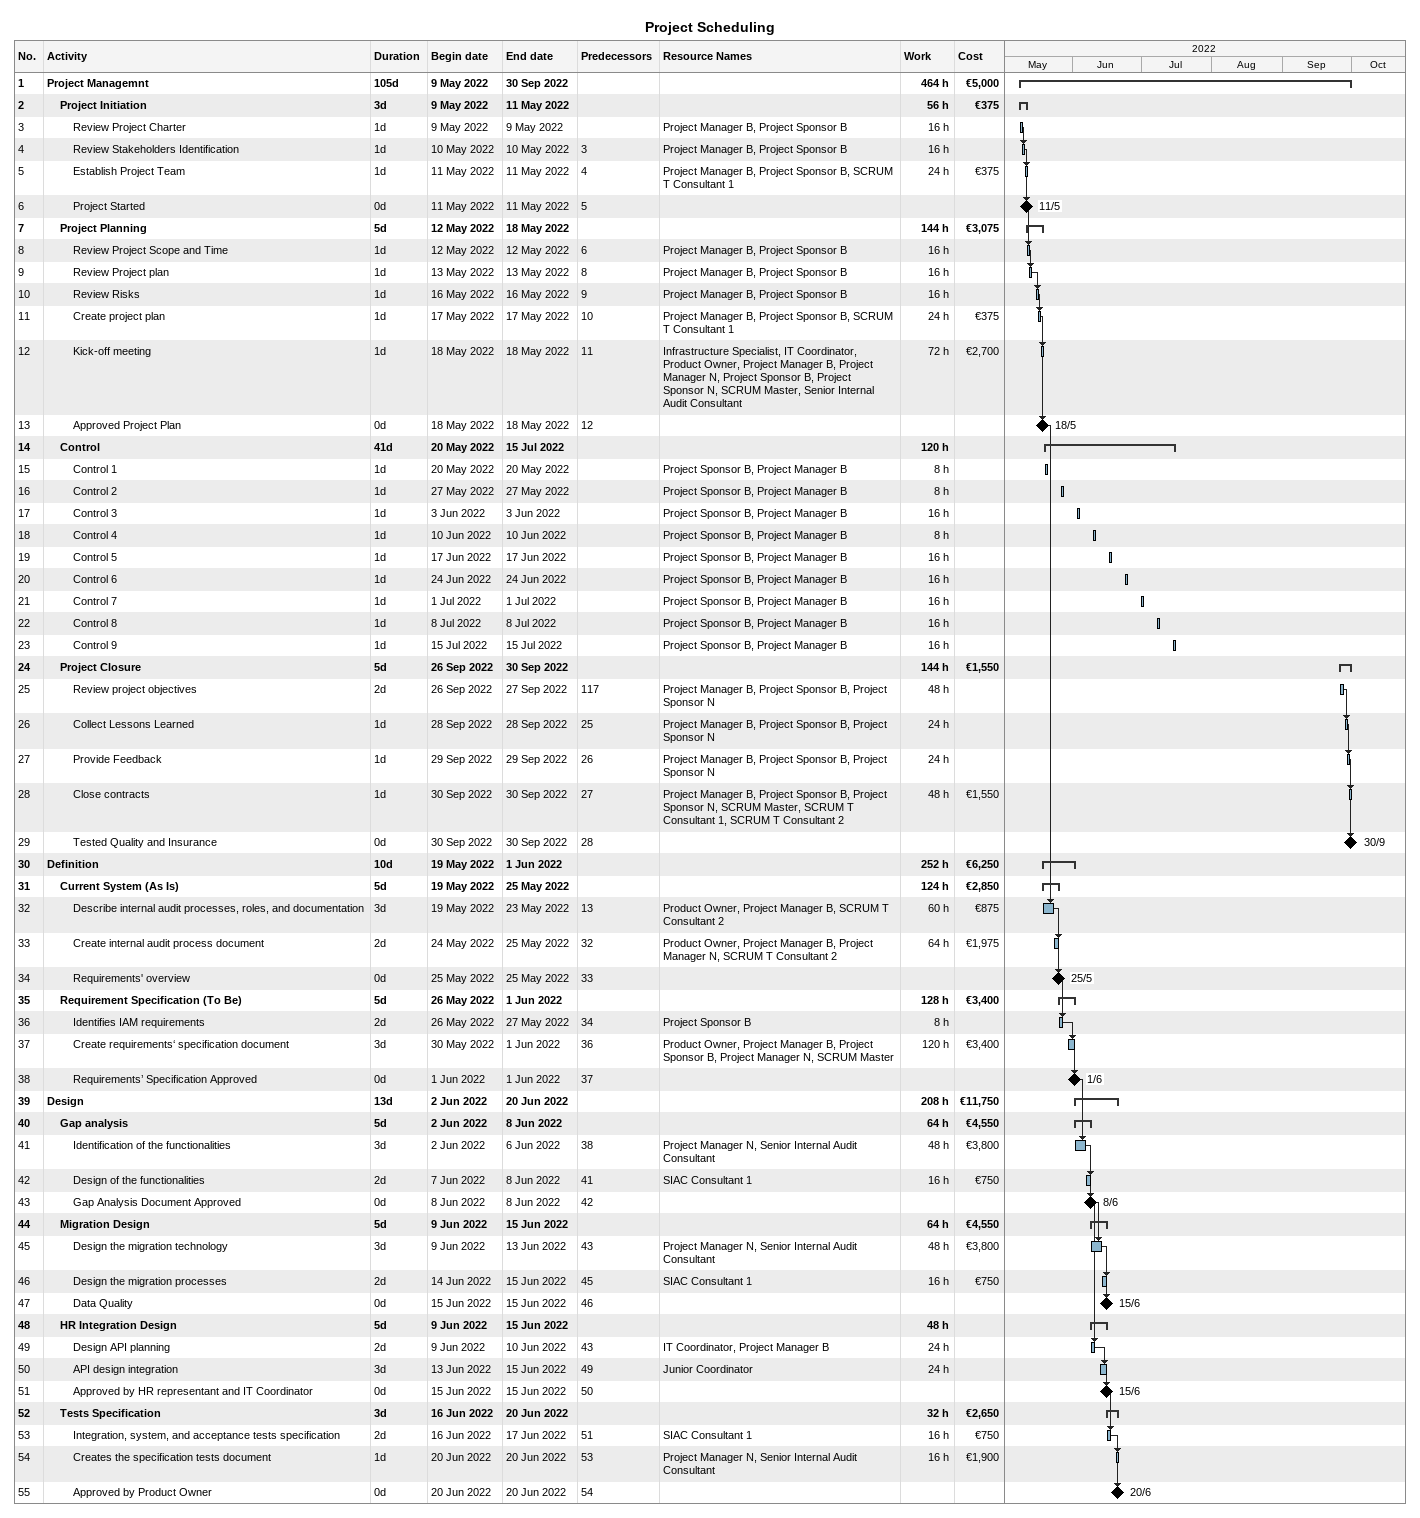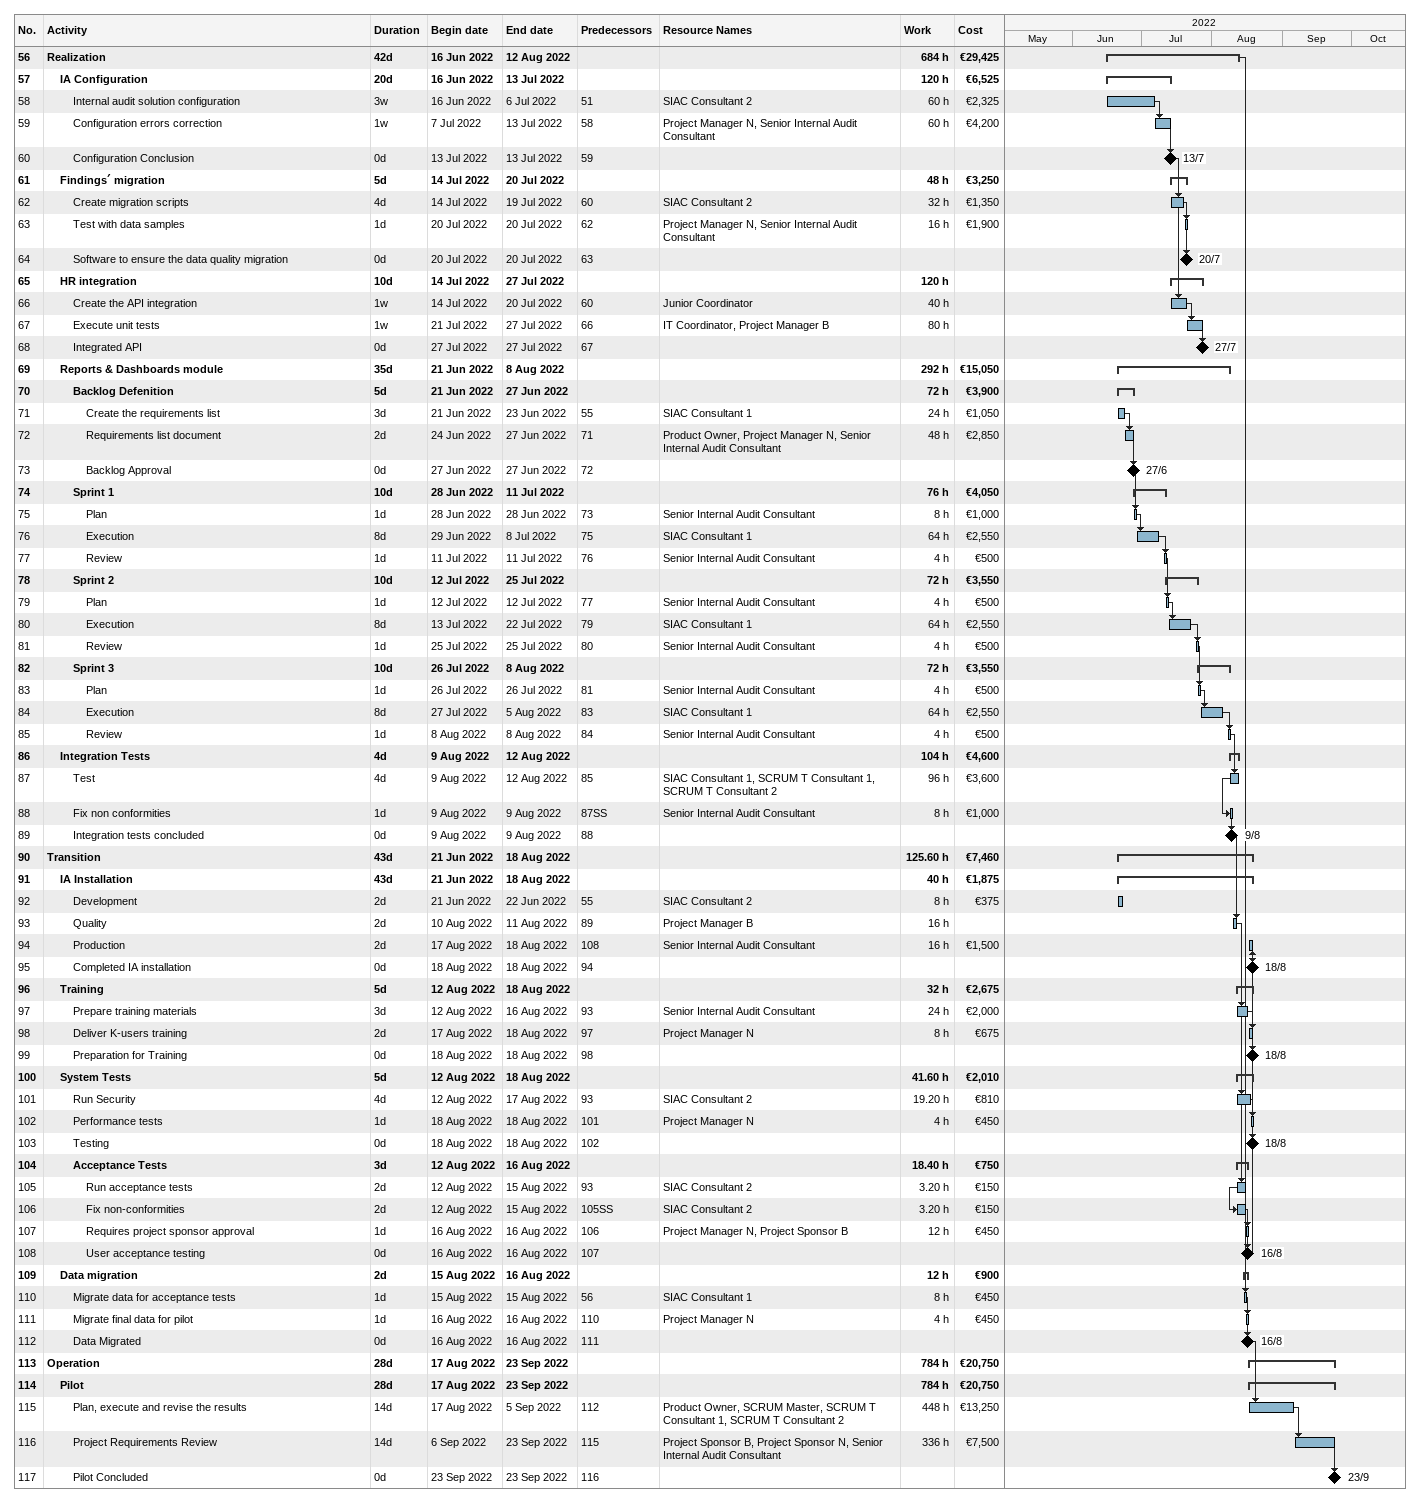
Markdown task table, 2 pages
Project Scheduling

| ID | Level | Task | Duration | Start | Finish | Predecessors | Resources | Work (h) | Cost (€) |
|---|---|---|---|---|---|---|---|---|---|
| 1 | 1 | **Project Managemnt** | 105d | 2022-05-09 | 2022-09-30 |  |  | 464 | 5000 |
| 2 | 2 | **Project Initiation** | 3d | 2022-05-09 | 2022-05-11 |  |  | 56 | 375 |
| 3 | 3 | Review Project Charter | 1d | 2022-05-09 | 2022-05-09 |  | Project Manager B, Project Sponsor B | 16 |  |
| 4 | 3 | Review Stakeholders Identification | 1d | 2022-05-10 | 2022-05-10 | 3 | Project Manager B, Project Sponsor B | 16 |  |
| 5 | 3 | Establish Project Team | 1d | 2022-05-11 | 2022-05-11 | 4 | Project Manager B, Project Sponsor B, SCRUM T Consultant 1 | 24 | 375 |
| 6 | 3 | Project Started | 0d | 2022-05-11 | 2022-05-11 | 5 |  |  |  |
| 7 | 2 | **Project Planning** | 5d | 2022-05-12 | 2022-05-18 |  |  | 144 | 3075 |
| 8 | 3 | Review Project Scope and Time | 1d | 2022-05-12 | 2022-05-12 | 6 | Project Manager B, Project Sponsor B | 16 |  |
| 9 | 3 | Review Project plan | 1d | 2022-05-13 | 2022-05-13 | 8 | Project Manager B, Project Sponsor B | 16 |  |
| 10 | 3 | Review Risks | 1d | 2022-05-16 | 2022-05-16 | 9 | Project Manager B, Project Sponsor B | 16 |  |
| 11 | 3 | Create project plan | 1d | 2022-05-17 | 2022-05-17 | 10 | Project Manager B, Project Sponsor B, SCRUM T Consultant 1 | 24 | 375 |
| 12 | 3 | Kick-off meeting | 1d | 2022-05-18 | 2022-05-18 | 11 | Infrastructure Specialist, IT Coordinator, Product Owner, Project Manager B, Project Manager N, Project Sponsor B, Project Sponsor N, SCRUM Master, Senior Internal Audit Consultant | 72 | 2700 |
| 13 | 3 | Approved Project Plan | 0d | 2022-05-18 | 2022-05-18 | 12 |  |  |  |
| 14 | 2 | **Control** | 41d | 2022-05-20 | 2022-07-15 |  |  | 120 |  |
| 15 | 3 | Control 1 | 1d | 2022-05-20 | 2022-05-20 |  | Project Sponsor B, Project Manager B | 8 |  |
| 16 | 3 | Control 2 | 1d | 2022-05-27 | 2022-05-27 |  | Project Sponsor B, Project Manager B | 8 |  |
| 17 | 3 | Control 3 | 1d | 2022-06-03 | 2022-06-03 |  | Project Sponsor B, Project Manager B | 16 |  |
| 18 | 3 | Control 4 | 1d | 2022-06-10 | 2022-06-10 |  | Project Sponsor B, Project Manager B | 8 |  |
| 19 | 3 | Control 5 | 1d | 2022-06-17 | 2022-06-17 |  | Project Sponsor B, Project Manager B | 16 |  |
| 20 | 3 | Control 6 | 1d | 2022-06-24 | 2022-06-24 |  | Project Sponsor B, Project Manager B | 16 |  |
| 21 | 3 | Control 7 | 1d | 2022-07-01 | 2022-07-01 |  | Project Sponsor B, Project Manager B | 16 |  |
| 22 | 3 | Control 8 | 1d | 2022-07-08 | 2022-07-08 |  | Project Sponsor B, Project Manager B | 16 |  |
| 23 | 3 | Control 9 | 1d | 2022-07-15 | 2022-07-15 |  | Project Sponsor B, Project Manager B | 16 |  |
| 24 | 2 | **Project Closure** | 5d | 2022-09-26 | 2022-09-30 |  |  | 144 | 1550 |
| 25 | 3 | Review project objectives | 2d | 2022-09-26 | 2022-09-27 | 117 | Project Manager B, Project Sponsor B, Project Sponsor N | 48 |  |
| 26 | 3 | Collect Lessons Learned | 1d | 2022-09-28 | 2022-09-28 | 25 | Project Manager B, Project Sponsor B, Project Sponsor N | 24 |  |
| 27 | 3 | Provide Feedback | 1d | 2022-09-29 | 2022-09-29 | 26 | Project Manager B, Project Sponsor B, Project Sponsor N | 24 |  |
| 28 | 3 | Close contracts | 1d | 2022-09-30 | 2022-09-30 | 27 | Project Manager B, Project Sponsor B, Project Sponsor N, SCRUM Master, SCRUM T Consultant 1, SCRUM T Consultant 2 | 48 | 1550 |
| 29 | 3 | Tested Quality and Insurance | 0d | 2022-09-30 | 2022-09-30 | 28 |  |  |  |
| 30 | 1 | **Definition** | 10d | 2022-05-19 | 2022-06-01 |  |  | 252 | 6250 |
| 31 | 2 | **Current System (As Is)** | 5d | 2022-05-19 | 2022-05-25 |  |  | 124 | 2850 |
| 32 | 3 | Describe internal audit processes, roles, and documentation | 3d | 2022-05-19 | 2022-05-23 | 13 | Product Owner, Project Manager B, SCRUM T Consultant 2 | 60 | 875 |
| 33 | 3 | Create internal audit process document | 2d | 2022-05-24 | 2022-05-25 | 32 | Product Owner, Project Manager B, Project Manager N, SCRUM T Consultant 2 | 64 | 1975 |
| 34 | 3 | Requirements' overview | 0d | 2022-05-25 | 2022-05-25 | 33 |  |  |  |
| 35 | 2 | **Requirement Specification (To Be)** | 5d | 2022-05-26 | 2022-06-01 |  |  | 128 | 3400 |
| 36 | 3 | Identifies IAM requirements | 2d | 2022-05-26 | 2022-05-27 | 34 | Project Sponsor B | 8 |  |
| 37 | 3 | Create requirements‘ specification document | 3d | 2022-05-30 | 2022-06-01 | 36 | Product Owner, Project Manager B, Project Sponsor B, Project Manager N, SCRUM Master | 120 | 3400 |
| 38 | 3 | Requirements’ Specification Approved | 0d | 2022-06-01 | 2022-06-01 | 37 |  |  |  |
| 39 | 1 | **Design** | 13d | 2022-06-02 | 2022-06-20 |  |  | 208 | 11750 |
| 40 | 2 | **Gap analysis** | 5d | 2022-06-02 | 2022-06-08 |  |  | 64 | 4550 |
| 41 | 3 | Identification of the functionalities | 3d | 2022-06-02 | 2022-06-06 | 38 | Project Manager N, Senior Internal Audit Consultant | 48 | 3800 |
| 42 | 3 | Design of the functionalities | 2d | 2022-06-07 | 2022-06-08 | 41 | SIAC Consultant 1 | 16 | 750 |
| 43 | 3 | Gap Analysis Document Approved | 0d | 2022-06-08 | 2022-06-08 | 42 |  |  |  |
| 44 | 2 | **Migration Design** | 5d | 2022-06-09 | 2022-06-15 |  |  | 64 | 4550 |
| 45 | 3 | Design the migration technology | 3d | 2022-06-09 | 2022-06-13 | 43 | Project Manager N, Senior Internal Audit Consultant | 48 | 3800 |
| 46 | 3 | Design the migration processes | 2d | 2022-06-14 | 2022-06-15 | 45 | SIAC Consultant 1 | 16 | 750 |
| 47 | 3 | Data Quality | 0d | 2022-06-15 | 2022-06-15 | 46 |  |  |  |
| 48 | 2 | **HR Integration Design** | 5d | 2022-06-09 | 2022-06-15 |  |  | 48 |  |
| 49 | 3 | Design API planning | 2d | 2022-06-09 | 2022-06-10 | 43 | IT Coordinator, Project Manager B | 24 |  |
| 50 | 3 | API design integration | 3d | 2022-06-13 | 2022-06-15 | 49 | Junior Coordinator | 24 |  |
| 51 | 3 | Approved by HR representant and IT Coordinator | 0d | 2022-06-15 | 2022-06-15 | 50 |  |  |  |
| 52 | 2 | **Tests Specification** | 3d | 2022-06-16 | 2022-06-20 |  |  | 32 | 2650 |
| 53 | 3 | Integration, system, and acceptance tests specification | 2d | 2022-06-16 | 2022-06-17 | 51 | SIAC Consultant 1 | 16 | 750 |
| 54 | 3 | Creates the specification tests document | 1d | 2022-06-20 | 2022-06-20 | 53 | Project Manager N, Senior Internal Audit Consultant | 16 | 1900 |
| 55 | 3 | Approved by Product Owner | 0d | 2022-06-20 | 2022-06-20 | 54 |  |  |  |
| 56 | 1 | **Realization** | 42d | 2022-06-16 | 2022-08-12 |  |  | 684 | 29425 |
| 57 | 2 | **IA Configuration** | 20d | 2022-06-16 | 2022-07-13 |  |  | 120 | 6525 |
| 58 | 3 | Internal audit solution configuration | 3w | 2022-06-16 | 2022-07-06 | 51 | SIAC Consultant 2 | 60 | 2325 |
| 59 | 3 | Configuration errors correction | 1w | 2022-07-07 | 2022-07-13 | 58 | Project Manager N, Senior Internal Audit Consultant | 60 | 4200 |
| 60 | 3 | Configuration Conclusion | 0d | 2022-07-13 | 2022-07-13 | 59 |  |  |  |
| 61 | 2 | **Findings´ migration** | 5d | 2022-07-14 | 2022-07-20 |  |  | 48 | 3250 |
| 62 | 3 | Create migration scripts | 4d | 2022-07-14 | 2022-07-19 | 60 | SIAC Consultant 2 | 32 | 1350 |
| 63 | 3 | Test with data samples | 1d | 2022-07-20 | 2022-07-20 | 62 | Project Manager N, Senior Internal Audit Consultant | 16 | 1900 |
| 64 | 3 | Software to ensure the data quality migration | 0d | 2022-07-20 | 2022-07-20 | 63 |  |  |  |
| 65 | 2 | **HR integration** | 10d | 2022-07-14 | 2022-07-27 |  |  | 120 |  |
| 66 | 3 | Create the API integration | 1w | 2022-07-14 | 2022-07-20 | 60 | Junior Coordinator | 40 |  |
| 67 | 3 | Execute unit tests | 1w | 2022-07-21 | 2022-07-27 | 66 | IT Coordinator, Project Manager B | 80 |  |
| 68 | 3 | Integrated API | 0d | 2022-07-27 | 2022-07-27 | 67 |  |  |  |
| 69 | 2 | **Reports & Dashboards module** | 35d | 2022-06-21 | 2022-08-08 |  |  | 292 | 15050 |
| 70 | 3 | **Backlog Defenition** | 5d | 2022-06-21 | 2022-06-27 |  |  | 72 | 3900 |
| 71 | 4 | Create the requirements list | 3d | 2022-06-21 | 2022-06-23 | 55 | SIAC Consultant 1 | 24 | 1050 |
| 72 | 4 | Requirements list document | 2d | 2022-06-24 | 2022-06-27 | 71 | Product Owner, Project Manager N, Senior Internal Audit Consultant | 48 | 2850 |
| 73 | 4 | Backlog Approval | 0d | 2022-06-27 | 2022-06-27 | 72 |  |  |  |
| 74 | 3 | **Sprint 1** | 10d | 2022-06-28 | 2022-07-11 |  |  | 76 | 4050 |
| 75 | 4 | Plan | 1d | 2022-06-28 | 2022-06-28 | 73 | Senior Internal Audit Consultant | 8 | 1000 |
| 76 | 4 | Execution | 8d | 2022-06-29 | 2022-07-08 | 75 | SIAC Consultant 1 | 64 | 2550 |
| 77 | 4 | Review | 1d | 2022-07-11 | 2022-07-11 | 76 | Senior Internal Audit Consultant | 4 | 500 |
| 78 | 3 | **Sprint 2** | 10d | 2022-07-12 | 2022-07-25 |  |  | 72 | 3550 |
| 79 | 4 | Plan | 1d | 2022-07-12 | 2022-07-12 | 77 | Senior Internal Audit Consultant | 4 | 500 |
| 80 | 4 | Execution | 8d | 2022-07-13 | 2022-07-22 | 79 | SIAC Consultant 1 | 64 | 2550 |
| 81 | 4 | Review | 1d | 2022-07-25 | 2022-07-25 | 80 | Senior Internal Audit Consultant | 4 | 500 |
| 82 | 3 | **Sprint 3** | 10d | 2022-07-26 | 2022-08-08 |  |  | 72 | 3550 |
| 83 | 4 | Plan | 1d | 2022-07-26 | 2022-07-26 | 81 | Senior Internal Audit Consultant | 4 | 500 |
| 84 | 4 | Execution | 8d | 2022-07-27 | 2022-08-05 | 83 | SIAC Consultant 1 | 64 | 2550 |
| 85 | 4 | Review | 1d | 2022-08-08 | 2022-08-08 | 84 | Senior Internal Audit Consultant | 4 | 500 |
| 86 | 2 | **Integration Tests** | 4d | 2022-08-09 | 2022-08-12 |  |  | 104 | 4600 |
| 87 | 3 | Test | 4d | 2022-08-09 | 2022-08-12 | 85 | SIAC Consultant 1, SCRUM T Consultant 1, SCRUM T Consultant 2 | 96 | 3600 |
| 88 | 3 | Fix non conformities | 1d | 2022-08-09 | 2022-08-09 | 87SS | Senior Internal Audit Consultant | 8 | 1000 |
| 89 | 3 | Integration tests concluded | 0d | 2022-08-09 | 2022-08-09 | 88 |  |  |  |
| 90 | 1 | **Transition** | 43d | 2022-06-21 | 2022-08-18 |  |  | 125.60 | 7460 |
| 91 | 2 | **IA Installation** | 43d | 2022-06-21 | 2022-08-18 |  |  | 40 | 1875 |
| 92 | 3 | Development | 2d | 2022-06-21 | 2022-06-22 | 55 | SIAC Consultant 2 | 8 | 375 |
| 93 | 3 | Quality | 2d | 2022-08-10 | 2022-08-11 | 89 | Project Manager B | 16 |  |
| 94 | 3 | Production | 2d | 2022-08-17 | 2022-08-18 | 108 | Senior Internal Audit Consultant | 16 | 1500 |
| 95 | 3 | Completed IA installation | 0d | 2022-08-18 | 2022-08-18 | 94 |  |  |  |
| 96 | 2 | **Training** | 5d | 2022-08-12 | 2022-08-18 |  |  | 32 | 2675 |
| 97 | 3 | Prepare training materials | 3d | 2022-08-12 | 2022-08-16 | 93 | Senior Internal Audit Consultant | 24 | 2000 |
| 98 | 3 | Deliver K-users training | 2d | 2022-08-17 | 2022-08-18 | 97 | Project Manager N | 8 | 675 |
| 99 | 3 | Preparation for Training | 0d | 2022-08-18 | 2022-08-18 | 98 |  |  |  |
| 100 | 2 | **System Tests** | 5d | 2022-08-12 | 2022-08-18 |  |  | 41.60 | 2010 |
| 101 | 3 | Run Security | 4d | 2022-08-12 | 2022-08-17 | 93 | SIAC Consultant 2 | 19.20 | 810 |
| 102 | 3 | Performance tests | 1d | 2022-08-18 | 2022-08-18 | 101 | Project Manager N | 4 | 450 |
| 103 | 3 | Testing | 0d | 2022-08-18 | 2022-08-18 | 102 |  |  |  |
| 104 | 3 | **Acceptance Tests** | 3d | 2022-08-12 | 2022-08-16 |  |  | 18.40 | 750 |
| 105 | 4 | Run acceptance tests | 2d | 2022-08-12 | 2022-08-15 | 93 | SIAC Consultant 2 | 3.20 | 150 |
| 106 | 4 | Fix non-conformities | 2d | 2022-08-12 | 2022-08-15 | 105SS | SIAC Consultant 2 | 3.20 | 150 |
| 107 | 4 | Requires project sponsor approval | 1d | 2022-08-16 | 2022-08-16 | 106 | Project Manager N, Project Sponsor B | 12 | 450 |
| 108 | 4 | User acceptance testing | 0d | 2022-08-16 | 2022-08-16 | 107 |  |  |  |
| 109 | 2 | **Data migration** | 2d | 2022-08-15 | 2022-08-16 |  |  | 12 | 900 |
| 110 | 3 | Migrate data for acceptance tests | 1d | 2022-08-15 | 2022-08-15 | 56 | SIAC Consultant 1 | 8 | 450 |
| 111 | 3 | Migrate final data for pilot | 1d | 2022-08-16 | 2022-08-16 | 110 | Project Manager N | 4 | 450 |
| 112 | 3 | Data Migrated | 0d | 2022-08-16 | 2022-08-16 | 111 |  |  |  |
| 113 | 1 | **Operation** | 28d | 2022-08-17 | 2022-09-23 |  |  | 784 | 20750 |
| 114 | 2 | **Pilot** | 28d | 2022-08-17 | 2022-09-23 |  |  | 784 | 20750 |
| 115 | 3 | Plan, execute and revise the results | 14d | 2022-08-17 | 2022-09-05 | 112 | Product Owner, SCRUM Master, SCRUM T Consultant 1, SCRUM T Consultant 2 | 448 | 13250 |
| 116 | 3 | Project Requirements Review | 14d | 2022-09-06 | 2022-09-23 | 115 | Project Sponsor B, Project Sponsor N, Senior Internal Audit Consultant | 336 | 7500 |
| 117 | 3 | Pilot Concluded | 0d | 2022-09-23 | 2022-09-23 | 116 |  |  |  |
